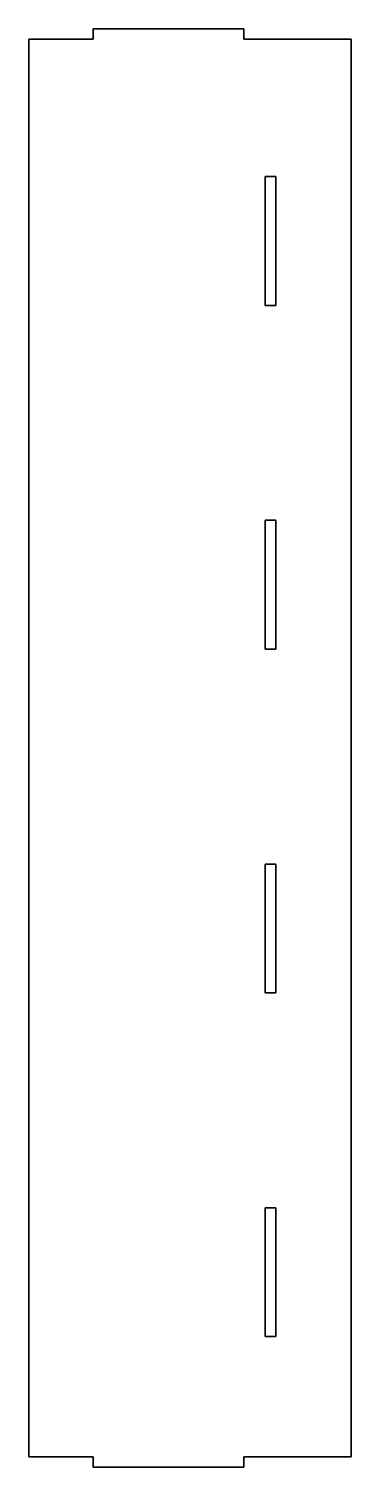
# Model space of a CAD drawing. Extents: x 15.3 to 19, y 8.2 to 24.9.
import ezdxf

# ---------------------------------------------------------------- set-up
doc = ezdxf.new("R2010")
doc.units = 0
doc.header["$MEASUREMENT"] = 0

msp = doc.modelspace()

# ---------------------------------------------------------------- linework, layer by layer
at = {"color": 7, "lineweight": 35}
for p, q in [((15.254811, 24.805118), (16.004812, 24.805118)), ((15.254811, 8.305118), (15.254811, 24.805118)), ((16.004812, 24.805118), (16.004812, 24.925119)), ((17.754811, 24.925119), (16.004812, 24.925119)), ((17.754811, 24.925119), (17.754811, 24.805118)), ((17.754811, 24.805118), (18.004811, 24.805118)), ((19.004811, 24.805118), (18.004811, 24.805118)), ((19.004811, 8.305118), (19.004811, 24.805118)), ((18.004811, 21.705118), (18.004811, 23.205117)), ((18.129811, 23.205117), (18.004811, 23.205117)), ((18.129811, 21.705118), (18.129811, 23.205117)), ((18.004811, 21.705118), (18.129811, 21.705118)), ((18.004811, 17.705118), (18.004811, 19.205118)), ((18.129811, 19.205118), (18.004811, 19.205118)), ((18.129811, 17.705118), (18.129811, 19.205118)), ((18.004811, 17.705118), (18.129811, 17.705118)), ((18.004811, 13.705118), (18.004811, 15.205118)), ((18.129811, 15.205118), (18.004811, 15.205118)), ((18.129811, 13.705118), (18.129811, 15.205118)), ((18.004811, 13.705118), (18.129811, 13.705118)), ((18.004811, 9.705118), (18.004811, 11.205118)), ((18.129811, 11.205118), (18.004811, 11.205118)), ((18.129811, 9.705118), (18.129811, 11.205118)), ((18.004811, 9.705118), (18.129811, 9.705118)), ((15.254811, 8.305118), (16.004812, 8.305118)), ((16.004812, 8.305118), (16.004812, 8.185118)), ((17.754811, 8.305118), (18.004811, 8.305118)), ((17.754811, 8.185118), (17.754811, 8.305118)), ((18.004811, 8.305118), (19.004811, 8.305118)), ((17.754811, 8.185118), (16.004812, 8.185118))]:
    msp.add_line(p, q, dxfattribs=at)

doc.saveas('drawing.dxf')
